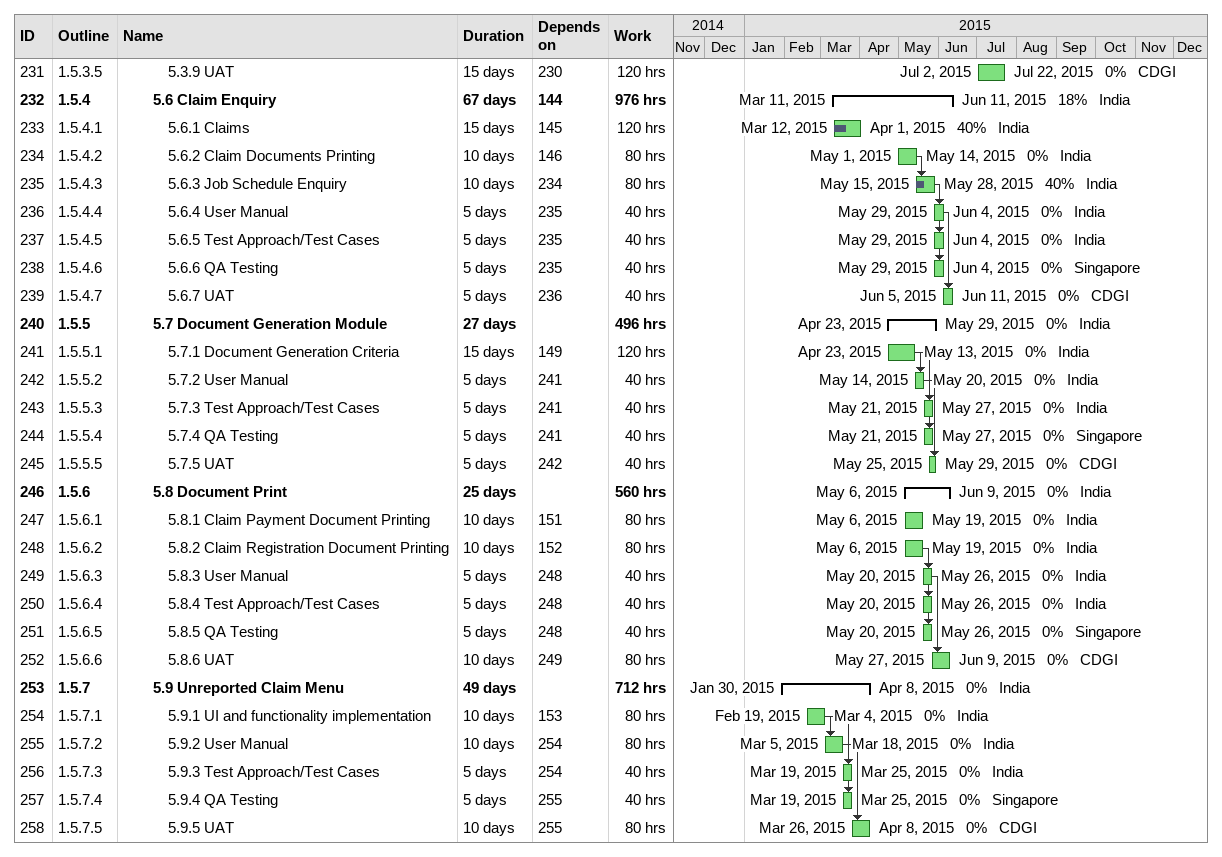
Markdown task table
| ID | WBS | Task | Duration | Start | Finish | Predecessors | Resources | % complete | Work (h) |
|---|---|---|---|---|---|---|---|---|---|
| 231 | 1.5.3.5 | 5.3.9 UAT | 15d | 2015-07-02 | 2015-07-22 | 230 | CDGI | 0 | 120 |
| 232 | 1.5.4 | **5.6 Claim Enquiry** | 67d | 2015-03-11 | 2015-06-11 | 144 | India | 18 | 976 |
| 233 | 1.5.4.1 | 5.6.1 Claims | 15d | 2015-03-12 | 2015-04-01 | 145 | India | 40 | 120 |
| 234 | 1.5.4.2 | 5.6.2 Claim Documents Printing | 10d | 2015-05-01 | 2015-05-14 | 146 | India | 0 | 80 |
| 235 | 1.5.4.3 | 5.6.3 Job Schedule Enquiry | 10d | 2015-05-15 | 2015-05-28 | 234 | India | 40 | 80 |
| 236 | 1.5.4.4 | 5.6.4 User Manual | 5d | 2015-05-29 | 2015-06-04 | 235 | India | 0 | 40 |
| 237 | 1.5.4.5 | 5.6.5 Test Approach/Test Cases | 5d | 2015-05-29 | 2015-06-04 | 235 | India | 0 | 40 |
| 238 | 1.5.4.6 | 5.6.6 QA Testing | 5d | 2015-05-29 | 2015-06-04 | 235 | Singapore | 0 | 40 |
| 239 | 1.5.4.7 | 5.6.7 UAT | 5d | 2015-06-05 | 2015-06-11 | 236 | CDGI | 0 | 40 |
| 240 | 1.5.5 | **5.7 Document Generation Module** | 27d | 2015-04-23 | 2015-05-29 |  | India | 0 | 496 |
| 241 | 1.5.5.1 | 5.7.1 Document Generation Criteria | 15d | 2015-04-23 | 2015-05-13 | 149 | India | 0 | 120 |
| 242 | 1.5.5.2 | 5.7.2 User Manual | 5d | 2015-05-14 | 2015-05-20 | 241 | India | 0 | 40 |
| 243 | 1.5.5.3 | 5.7.3 Test Approach/Test Cases | 5d | 2015-05-21 | 2015-05-27 | 241 | India | 0 | 40 |
| 244 | 1.5.5.4 | 5.7.4 QA Testing | 5d | 2015-05-21 | 2015-05-27 | 241 | Singapore | 0 | 40 |
| 245 | 1.5.5.5 | 5.7.5 UAT | 5d | 2015-05-25 | 2015-05-29 | 242 | CDGI | 0 | 40 |
| 246 | 1.5.6 | **5.8 Document Print** | 25d | 2015-05-06 | 2015-06-09 |  | India | 0 | 560 |
| 247 | 1.5.6.1 | 5.8.1 Claim Payment Document Printing | 10d | 2015-05-06 | 2015-05-19 | 151 | India | 0 | 80 |
| 248 | 1.5.6.2 | 5.8.2 Claim Registration Document Printing | 10d | 2015-05-06 | 2015-05-19 | 152 | India | 0 | 80 |
| 249 | 1.5.6.3 | 5.8.3 User Manual | 5d | 2015-05-20 | 2015-05-26 | 248 | India | 0 | 40 |
| 250 | 1.5.6.4 | 5.8.4 Test Approach/Test Cases | 5d | 2015-05-20 | 2015-05-26 | 248 | India | 0 | 40 |
| 251 | 1.5.6.5 | 5.8.5 QA Testing | 5d | 2015-05-20 | 2015-05-26 | 248 | Singapore | 0 | 40 |
| 252 | 1.5.6.6 | 5.8.6 UAT | 10d | 2015-05-27 | 2015-06-09 | 249 | CDGI | 0 | 80 |
| 253 | 1.5.7 | **5.9 Unreported Claim Menu** | 49d | 2015-01-30 | 2015-04-08 |  | India | 0 | 712 |
| 254 | 1.5.7.1 | 5.9.1 UI and functionality implementation | 10d | 2015-02-19 | 2015-03-04 | 153 | India | 0 | 80 |
| 255 | 1.5.7.2 | 5.9.2 User Manual | 10d | 2015-03-05 | 2015-03-18 | 254 | India | 0 | 80 |
| 256 | 1.5.7.3 | 5.9.3 Test Approach/Test Cases | 5d | 2015-03-19 | 2015-03-25 | 254 | India | 0 | 40 |
| 257 | 1.5.7.4 | 5.9.4 QA Testing | 5d | 2015-03-19 | 2015-03-25 | 255 | Singapore | 0 | 40 |
| 258 | 1.5.7.5 | 5.9.5 UAT | 10d | 2015-03-26 | 2015-04-08 | 255 | CDGI | 0 | 80 |
